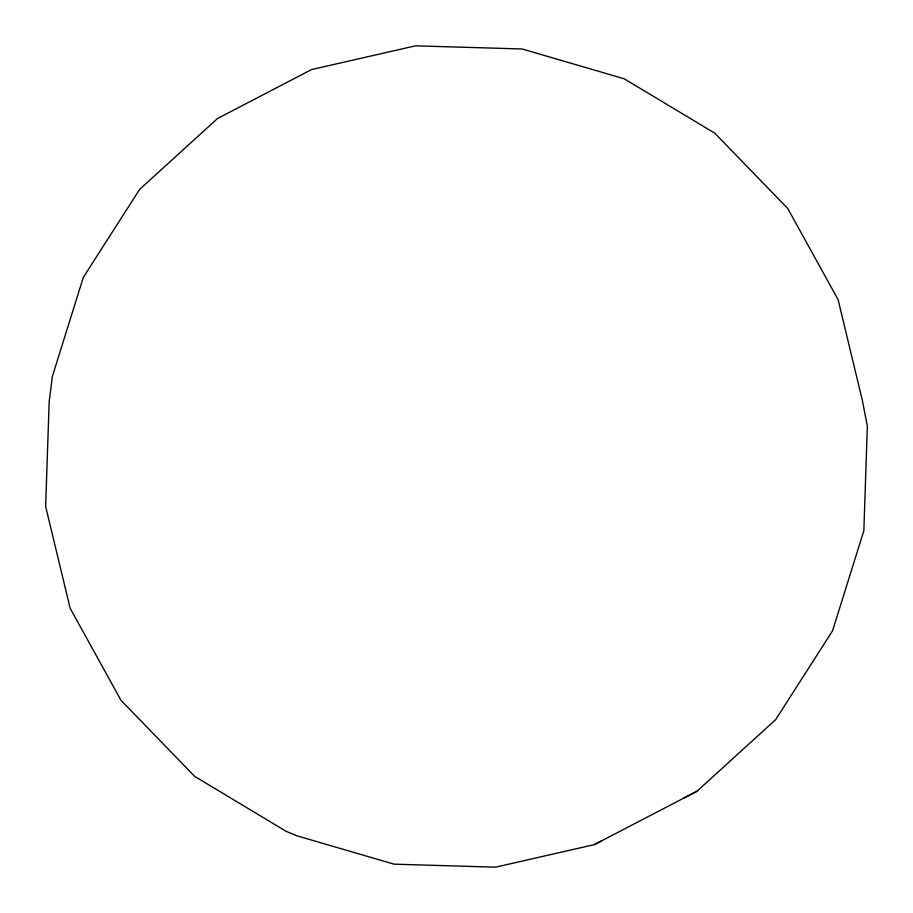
<?xml version="1.0" encoding="UTF-8"?>
<svg xmlns="http://www.w3.org/2000/svg" width="913" height="913" viewBox="0 0 913 913"><rect width="100%" height="100%" fill="white"/><g stroke="black" fill="none" stroke-linecap="round" stroke-linejoin="round"><path stroke-width="1.37" d="M594.397 844.605L697.03 791.217L775.685 719.615L832.576 630.757L863.846 530.704L867.35 426.268L862.351 400.362L838.111 299.669L787.793 208.552L714.845 133.218L624.23 78.792L522.133 48.982L415.495 45.833L311.595 69.548L217.511 118.519L139.643 189.39L83.323 277.358L52.372 376.407L49.154 402.074L45.65 506.521L70.141 608.218L120.961 700.26L194.652 776.358L286.18 831.344L296.93 835.806L394.085 864.166L495.542 867.167L594.397 844.605L601.998 840.679M683.905 798.019L697.03 791.217"/></g></svg>
